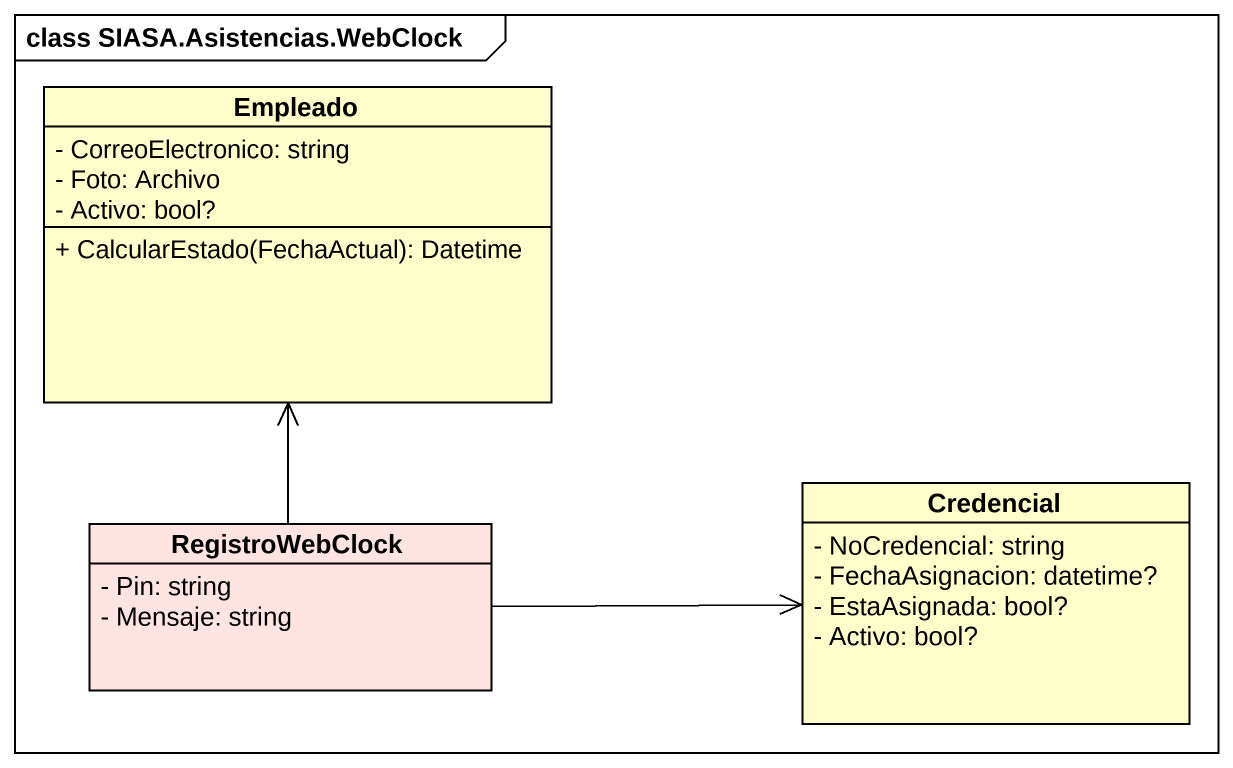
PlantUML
@startuml
mainframe class SIASA.Asistencias.WebClock
hide circle
hide empty members
skinparam classAttributeIconSize 0
class Empleado {
  - CorreoElectronico: string
  - Foto: Archivo
  - Activo: bool?
  + CalcularEstado(FechaActual): Datetime
}
class RegistroWebClock #FFE4E1 {
  - Pin: string
  - Mensaje: string
}
class Credencial {
  - NoCredencial: string
  - FechaAsignacion: datetime?
  - EstaAsignada: bool?
  - Activo: bool?
}
RegistroWebClock -up-> Empleado
RegistroWebClock -right-> Credencial
@enduml
